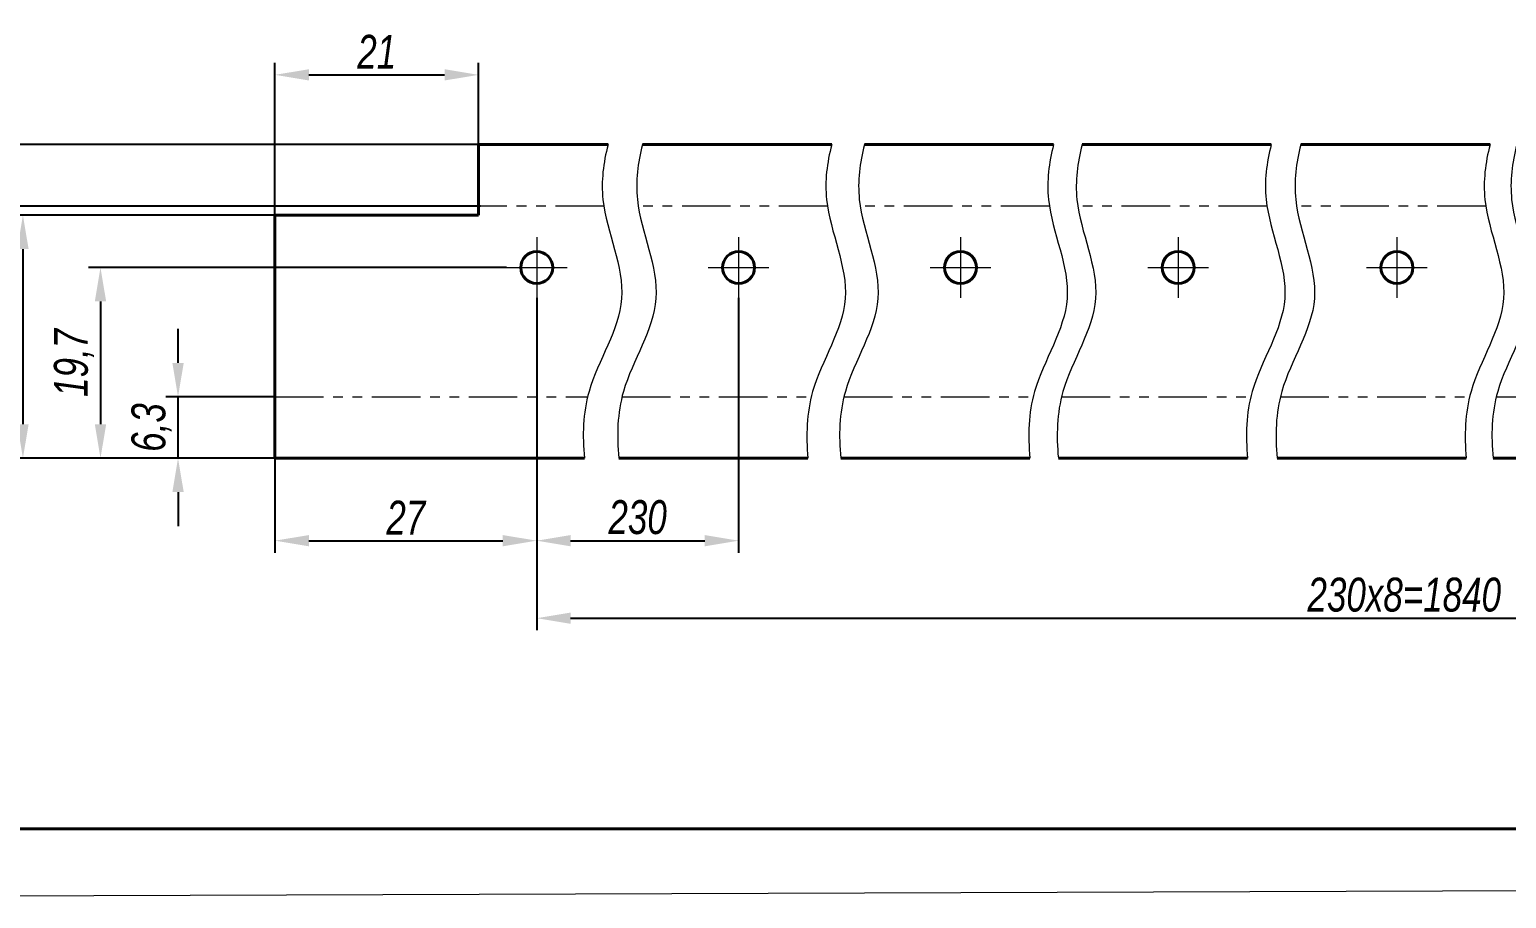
# Model space of a CAD drawing. Header units: millimetres. Extents: x 12064 to 35004, y -6103 to -2658.
# Drawn here: x 31218.9 to 31371.3, y -3148.8 to -3059.1 of the extents above; entities that cross this region are included whole.
import ezdxf

# ---------------------------------------------------------------- set-up
doc = ezdxf.new("R2010")
doc.units = ezdxf.units.MM
doc.linetypes.add('LT_03', pattern=[20.32, 12.7, -2.54, 2.54, -2.54])
doc.linetypes.add('LT_04', pattern=[20, 10, -2, 2, -2, 2, -2])
for name, color, linetype, lineweight in [('Layer_03', 5, 'LT_04', 13), ('Layer_04', 7, 'Continuous', 40), ('Layer_05', 6, 'Continuous', 13), ('Layer_06', 7, 'Continuous', 40), ('Layer_09', 1, 'Continuous', 15), ('Layer_10', 6, 'Continuous', 15), ('Layer_11', 1, 'LT_03', 15)]:
    doc.layers.add(name, color=color, linetype=linetype, lineweight=lineweight)
doc.styles.add('Style_01', font='ARIALNI.TTF', dxfattribs={"width": 0.9, "height": 3.5})
doc.dimstyles.new('DimStyle_01', dxfattribs={"dimtxt": 3.5, "dimasz": 3.5, "dimexe": 1.25, "dimexo": 0, "dimtad": 1, "dimdec": 1, "dimtxsty": 'Style_01', "dimcen": 2.5, "dimazin": 3, "dimtfac": 1, "dimtdec": 1, "dimtmove": 0, "dimatfit": 3})

# ---------------------------------------------------------------- blocks, each defined once
blk = doc.blocks.new('*D2886')
at = {"layer": 'Defpoints', "color": 0, "ltscale": 0.5}
for p in [(31234.26, -3096.99), (31244.26, -3096.99), (31244.26, -3103.33)]:
    blk.add_point(p, dxfattribs=at)
at = {"layer": 'Layer_09', "color": 0, "lineweight": -2, "ltscale": 0.5}
for p, q in [((31234.26, -3093.49), (31234.26, -3089.99)), ((31244.26, -3096.99), (31233.01, -3096.99)), ((31234.26, -3103.33), (31234.26, -3096.99)), ((31244.26, -3103.33), (31233.01, -3103.33)), ((31234.26, -3106.83), (31234.26, -3110.33))]:
    blk.add_line(p, q, dxfattribs=at)
at = {"layer": 'Layer_09', "color": 0, "ltscale": 0.5}
for points in [[(31233.68, -3093.49), (31234.85, -3093.49), (31234.26, -3096.99)], [(31233.68, -3106.83), (31234.85, -3106.83), (31234.26, -3103.33)]]:
    blk.add_solid(points, dxfattribs=at)
at = {"layer": 'Layer_09', "color": 0, "ltscale": 0.5, "insert": (31231.53, -3100.16), "char_height": 3.5, "attachment_point": 5, "rotation": 90, "style": 'Style_01'}
blk.add_mtext('6,3', dxfattribs=at)
blk = doc.blocks.new('*D2887')
at = {"layer": 'Defpoints', "color": 0, "ltscale": 0.5}
for p in [(31244.26, -3078.25), (31218.26, -3103.33), (31244.26, -3103.33)]:
    blk.add_point(p, dxfattribs=at)
at = {"layer": 'Layer_09', "color": 0, "lineweight": -2, "ltscale": 0.5}
for p, q in [((31244.26, -3078.25), (31217.01, -3078.25)), ((31218.26, -3081.75), (31218.26, -3099.83)), ((31244.26, -3103.33), (31217.01, -3103.33))]:
    blk.add_line(p, q, dxfattribs=at)
at = {"layer": 'Layer_09', "color": 0, "ltscale": 0.5}
for points in [[(31217.68, -3081.75), (31218.85, -3081.75), (31218.26, -3078.25)], [(31217.68, -3099.83), (31218.85, -3099.83), (31218.26, -3103.33)]]:
    blk.add_solid(points, dxfattribs=at)
at = {"layer": 'Layer_09', "color": 0, "ltscale": 0.5, "insert": (31215.53, -3090.79), "char_height": 3.5, "attachment_point": 5, "rotation": 90, "style": 'Style_01'}
blk.add_mtext('25,1', dxfattribs=at)
blk = doc.blocks.new('*D2888')
at = {"layer": 'Defpoints', "color": 0, "ltscale": 0.5}
for p in [(31265.46, -3077.3), (31210.26, -3103.33), (31244.26, -3103.33)]:
    blk.add_point(p, dxfattribs=at)
at = {"layer": 'Layer_09', "color": 0, "lineweight": -2, "ltscale": 0.5}
for p, q in [((31265.46, -3077.3), (31209.01, -3077.3)), ((31210.26, -3080.8), (31210.26, -3099.83)), ((31244.26, -3103.33), (31209.01, -3103.33))]:
    blk.add_line(p, q, dxfattribs=at)
at = {"layer": 'Layer_09', "color": 0, "ltscale": 0.5}
for points in [[(31209.68, -3080.8), (31210.85, -3080.8), (31210.26, -3077.3)], [(31209.68, -3099.83), (31210.85, -3099.83), (31210.26, -3103.33)]]:
    blk.add_solid(points, dxfattribs=at)
at = {"layer": 'Layer_09', "color": 0, "ltscale": 0.5, "insert": (31207.85, -3090.32), "char_height": 3.5, "attachment_point": 5, "rotation": 90, "style": 'Style_01'}
blk.add_mtext('26', dxfattribs=at)
blk = doc.blocks.new('*D2889')
at = {"layer": 'Defpoints', "color": 0, "ltscale": 0.5}
for p in [(31265.26, -3070.96), (31202.26, -3103.33), (31244.26, -3103.33)]:
    blk.add_point(p, dxfattribs=at)
at = {"layer": 'Layer_09', "color": 0, "lineweight": -2, "ltscale": 0.5}
for p, q in [((31265.26, -3070.96), (31201.01, -3070.96)), ((31202.26, -3074.46), (31202.26, -3099.83)), ((31244.26, -3103.33), (31201.01, -3103.33))]:
    blk.add_line(p, q, dxfattribs=at)
at = {"layer": 'Layer_09', "color": 0, "ltscale": 0.5}
for points in [[(31201.68, -3074.46), (31202.85, -3074.46), (31202.26, -3070.96)], [(31201.68, -3099.83), (31202.85, -3099.83), (31202.26, -3103.33)]]:
    blk.add_solid(points, dxfattribs=at)
at = {"layer": 'Layer_09', "color": 0, "ltscale": 0.5, "insert": (31199.53, -3087.15), "char_height": 3.5, "attachment_point": 5, "rotation": 90, "style": 'Style_01'}
blk.add_mtext('32,4', dxfattribs=at)
blk = doc.blocks.new('*D2890')
at = {"layer": 'Defpoints', "color": 0, "ltscale": 0.5}
for p in [(31268.14, -3083.65), (31226.26, -3103.33), (31244.26, -3103.33)]:
    blk.add_point(p, dxfattribs=at)
at = {"layer": 'Layer_09', "color": 0, "lineweight": -2, "ltscale": 0.5}
for p, q in [((31268.14, -3083.65), (31225.01, -3083.65)), ((31226.26, -3087.15), (31226.26, -3099.83)), ((31244.26, -3103.33), (31225.01, -3103.33))]:
    blk.add_line(p, q, dxfattribs=at)
at = {"layer": 'Layer_09', "color": 0, "ltscale": 0.5}
for points in [[(31225.68, -3087.15), (31226.85, -3087.15), (31226.26, -3083.65)], [(31225.68, -3099.83), (31226.85, -3099.83), (31226.26, -3103.33)]]:
    blk.add_solid(points, dxfattribs=at)
at = {"layer": 'Layer_09', "color": 0, "ltscale": 0.5, "insert": (31223.53, -3093.49), "char_height": 3.5, "attachment_point": 5, "rotation": 90, "style": 'Style_01'}
blk.add_mtext('19,7', dxfattribs=at)
blk = doc.blocks.new('*D2891')
at = {"layer": 'Defpoints', "color": 0, "ltscale": 0.5}
for p in [(31265.26, -3063.76), (31265.26, -3070.96), (31244.26, -3078.25)]:
    blk.add_point(p, dxfattribs=at)
at = {"layer": 'Layer_09', "color": 0, "lineweight": -2, "ltscale": 0.5}
for p, q in [((31244.26, -3078.25), (31244.26, -3062.51)), ((31265.26, -3070.96), (31265.26, -3062.51)), ((31247.76, -3063.76), (31261.76, -3063.76))]:
    blk.add_line(p, q, dxfattribs=at)
at = {"layer": 'Layer_09', "color": 0, "ltscale": 0.5}
for points in [[(31247.76, -3063.18), (31247.76, -3064.34), (31244.26, -3063.76)], [(31261.76, -3063.18), (31261.76, -3064.34), (31265.26, -3063.76)]]:
    blk.add_solid(points, dxfattribs=at)
at = {"layer": 'Layer_09', "color": 0, "ltscale": 0.5, "insert": (31254.76, -3061.38), "char_height": 3.5, "attachment_point": 5, "style": 'Style_01'}
blk.add_mtext('21', dxfattribs=at)
blk = doc.blocks.new('*D2892')
at = {"layer": 'Defpoints', "color": 0, "ltscale": 0.5}
for p in [(31271.26, -3086.77), (31244.26, -3103.33), (31271.26, -3111.84)]:
    blk.add_point(p, dxfattribs=at)
at = {"layer": 'Layer_09', "color": 0, "lineweight": -2, "ltscale": 0.5}
for p, q in [((31271.26, -3086.77), (31271.26, -3113.09)), ((31244.26, -3103.33), (31244.26, -3113.09)), ((31247.76, -3111.84), (31267.76, -3111.84))]:
    blk.add_line(p, q, dxfattribs=at)
at = {"layer": 'Layer_09', "color": 0, "ltscale": 0.5}
for points in [[(31247.76, -3111.26), (31247.76, -3112.42), (31244.26, -3111.84)], [(31267.76, -3111.26), (31267.76, -3112.42), (31271.26, -3111.84)]]:
    blk.add_solid(points, dxfattribs=at)
at = {"layer": 'Layer_09', "color": 0, "ltscale": 0.5, "insert": (31257.76, -3109.46), "char_height": 3.5, "attachment_point": 5, "style": 'Style_01'}
blk.add_mtext('27', dxfattribs=at)
blk = doc.blocks.new('*D2893')
at = {"layer": 'Defpoints', "color": 0, "ltscale": 0.5}
for p in [(31271.26, -3086.77), (31292.09, -3086.77), (31292.09, -3111.84)]:
    blk.add_point(p, dxfattribs=at)
at = {"layer": 'Layer_09', "color": 0, "lineweight": -2, "ltscale": 0.5}
for p, q in [((31271.26, -3086.77), (31271.26, -3113.09)), ((31292.09, -3086.77), (31292.09, -3113.09)), ((31274.76, -3111.84), (31288.59, -3111.84))]:
    blk.add_line(p, q, dxfattribs=at)
at = {"layer": 'Layer_09', "color": 0, "ltscale": 0.5}
for points in [[(31274.76, -3111.26), (31274.76, -3112.42), (31271.26, -3111.84)], [(31288.59, -3111.26), (31288.59, -3112.42), (31292.09, -3111.84)]]:
    blk.add_solid(points, dxfattribs=at)
at = {"layer": 'Layer_09', "color": 0, "ltscale": 0.5, "insert": (31281.67, -3109.43), "char_height": 3.5, "attachment_point": 5, "style": 'Style_01'}
blk.add_mtext('230', dxfattribs=at)
blk = doc.blocks.new('*D2904')
at = {"layer": 'Defpoints', "color": 0, "ltscale": 0.5}
for p in [(31271.26, -3086.77), (31450.25, -3086.77), (31450.25, -3119.84)]:
    blk.add_point(p, dxfattribs=at)
at = {"layer": 'Layer_09', "color": 0, "lineweight": -2, "ltscale": 0.5}
for p, q in [((31271.26, -3086.77), (31271.26, -3121.09)), ((31450.25, -3086.77), (31450.25, -3121.09)), ((31274.76, -3119.84), (31446.75, -3119.84))]:
    blk.add_line(p, q, dxfattribs=at)
at = {"layer": 'Layer_09', "color": 0, "ltscale": 0.5}
for points in [[(31274.76, -3119.26), (31274.76, -3120.42), (31271.26, -3119.84)], [(31446.75, -3119.26), (31446.75, -3120.42), (31450.25, -3119.84)]]:
    blk.add_solid(points, dxfattribs=at)
at = {"layer": 'Layer_09', "color": 0, "ltscale": 0.5, "insert": (31360.75, -3117.43), "char_height": 3.5, "attachment_point": 5, "style": 'Style_01'}
blk.add_mtext('230х8=1840', dxfattribs=at)

msp = doc.modelspace()

# ---------------------------------------------------------------- linework, layer by layer
at = {"layer": 'Layer_03', "ltscale": 0.5}
for p, q in [((31278.19, -3077.3), (31265.46, -3077.3)), ((31301.25, -3077.3), (31281.74, -3077.3)), ((31324.14, -3077.3), (31304.63, -3077.3)), ((31346.59, -3077.3), (31327.08, -3077.3)), ((31369.16, -3077.3), (31349.65, -3077.3)), ((31244.26, -3096.99), (31276.51, -3096.99)), ((31280.06, -3096.99), (31299.58, -3096.99)), ((31302.95, -3096.99), (31322.47, -3096.99)), ((31325.4, -3096.99), (31344.92, -3096.99)), ((31347.97, -3096.99), (31367.49, -3096.99)), ((31370.25, -3096.99), (31389.76, -3096.99))]:
    msp.add_line(p, q, dxfattribs=at)
at = {"layer": 'Layer_04'}
for p, q in [((31265.26, -3070.96), (31265.26, -3078.25)), ((31278.62, -3070.96), (31265.26, -3070.96)), ((31301.69, -3070.96), (31282.17, -3070.96)), ((31324.58, -3070.96), (31305.06, -3070.96)), ((31347.03, -3070.96), (31327.52, -3070.96)), ((31369.6, -3070.96), (31350.08, -3070.96)), ((31244.26, -3103.33), (31244.26, -3078.25)), ((31244.26, -3078.25), (31265.26, -3078.25)), ((31276.18, -3103.33), (31244.26, -3103.33)), ((31299.24, -3103.33), (31279.73, -3103.33)), ((31322.14, -3103.33), (31302.62, -3103.33)), ((31344.59, -3103.33), (31325.07, -3103.33)), ((31367.15, -3103.33), (31347.64, -3103.33)), ((31389.43, -3103.33), (31369.91, -3103.33))]:
    msp.add_line(p, q, dxfattribs=at)
for centre in [(31271.26, -3083.65), (31292.09, -3083.65), (31314.98, -3083.65), (31337.43, -3083.65), (31360, -3083.65)]:
    msp.add_circle(centre, 1.65, dxfattribs=at)
at = {"layer": 'Layer_05'}
msp.add_line((31775.41, -3146.57), (31146.45, -3148.77), dxfattribs=at)
at = {"layer": 'Layer_06', "linetype": 'Continuous'}
msp.add_line((31165.41, -3141.57), (31770.41, -3141.57), dxfattribs=at)
at = {"layer": 'Layer_10', "ltscale": 0.5}
for points in [[(31278.62, -3070.96), (31278.13, -3072.84), (31277.46, -3078.11), (31282.02, -3086.93), (31276.09, -3095.32), (31275.96, -3100.99), (31276.18, -3103.33)], [(31282.17, -3070.96), (31281.68, -3072.84), (31281.01, -3078.11), (31285.56, -3086.93), (31279.64, -3095.32), (31279.51, -3100.99), (31279.73, -3103.33)], [(31301.69, -3070.96), (31301.2, -3072.84), (31300.53, -3078.11), (31305.08, -3086.93), (31299.16, -3095.32), (31299.03, -3100.99), (31299.24, -3103.33)], [(31305.06, -3070.96), (31304.58, -3072.84), (31303.9, -3078.11), (31308.46, -3086.93), (31302.53, -3095.32), (31302.4, -3100.99), (31302.62, -3103.33)], [(31324.58, -3070.96), (31324.09, -3072.84), (31323.42, -3078.11), (31327.97, -3086.93), (31322.05, -3095.32), (31321.92, -3100.99), (31322.14, -3103.33)], [(31327.52, -3070.96), (31327.03, -3072.84), (31326.35, -3078.11), (31330.91, -3086.93), (31324.98, -3095.32), (31324.85, -3100.99), (31325.07, -3103.33)], [(31347.03, -3070.96), (31346.54, -3072.84), (31345.87, -3078.11), (31350.42, -3086.93), (31344.5, -3095.32), (31344.37, -3100.99), (31344.59, -3103.33)], [(31350.08, -3070.96), (31349.59, -3072.84), (31348.92, -3078.11), (31353.48, -3086.93), (31347.55, -3095.32), (31347.42, -3100.99), (31347.64, -3103.33)], [(31369.6, -3070.96), (31369.11, -3072.84), (31368.44, -3078.11), (31372.99, -3086.93), (31367.07, -3095.32), (31366.94, -3100.99), (31367.15, -3103.33)], [(31372.36, -3070.96), (31371.87, -3072.84), (31371.19, -3078.11), (31375.75, -3086.93), (31369.83, -3095.32), (31369.69, -3100.99), (31369.91, -3103.33)]]:
    msp.add_open_spline(points, degree=3, knots=[7.378433, 7.378433, 7.378433, 7.378433, 13.17873, 23.585016, 33.744602, 40.729009, 40.729009, 40.729009, 40.729009], dxfattribs=at)
at = {"layer": 'Layer_11', "ltscale": 0.5}
for p, q in [((31271.26, -3080.52), (31271.26, -3086.77)), ((31292.09, -3080.52), (31292.09, -3086.77)), ((31314.98, -3080.52), (31314.98, -3086.77)), ((31337.43, -3080.52), (31337.43, -3086.77)), ((31360, -3080.52), (31360, -3086.77)), ((31268.14, -3083.65), (31274.39, -3083.65)), ((31288.96, -3083.65), (31295.21, -3083.65)), ((31311.85, -3083.65), (31318.1, -3083.65)), ((31334.3, -3083.65), (31340.55, -3083.65)), ((31356.87, -3083.65), (31363.12, -3083.65))]:
    msp.add_line(p, q, dxfattribs=at)

# ---------------------------------------------------------------- dimensions: what is measured, and where the dimension line sits
at = {"layer": 'Layer_09', "ltscale": 0.5}
for base, p1, p2, picture, middle in [((31265.26, -3063.76), (31244.26, -3078.25), (31265.26, -3070.96), '*D2891', (31254.76, -3061.38)), ((31271.26, -3111.84), (31244.26, -3103.33), (31271.26, -3086.77), '*D2892', (31257.76, -3109.46))]:
    dim = msp.add_linear_dim(base=base, p1=p1, p2=p2, dimstyle='DimStyle_01', dxfattribs=at)
    dim.commit()
    dim.dimension.update_dxf_attribs({"geometry": picture, "text_midpoint": middle})
for base, p1, p2, picture, middle in [((31202.26, -3103.33), (31265.26, -3070.96), (31244.26, -3103.33), '*D2889', (31199.53, -3087.15)), ((31210.26, -3103.33), (31265.46, -3077.3), (31244.26, -3103.33), '*D2888', (31207.85, -3090.32)), ((31218.26, -3103.33), (31244.26, -3078.25), (31244.26, -3103.33), '*D2887', (31215.53, -3090.79)), ((31226.26, -3103.33), (31268.14, -3083.65), (31244.26, -3103.33), '*D2890', (31223.53, -3093.49)), ((31234.26, -3096.99), (31244.26, -3103.33), (31244.26, -3096.99), '*D2886', (31231.53, -3100.16))]:
    dim = msp.add_linear_dim(base=base, p1=p1, p2=p2, angle=90, dimstyle='DimStyle_01', dxfattribs=at)
    dim.commit()
    dim.dimension.update_dxf_attribs({"geometry": picture, "text_midpoint": middle})
for base, p2, text, picture, middle in [((31292.09, -3111.84), (31292.09, -3086.77), '230', '*D2893', (31281.67, -3109.43)), ((31450.25, -3119.84), (31450.25, -3086.77), '230х8=1840', '*D2904', (31360.75, -3117.43))]:
    dim = msp.add_linear_dim(base=base, p1=(31271.26, -3086.77), p2=p2, text=text, dimstyle='DimStyle_01', dxfattribs=at)
    dim.commit()
    dim.dimension.update_dxf_attribs({"geometry": picture, "text_midpoint": middle})

doc.saveas('drawing.dxf')
